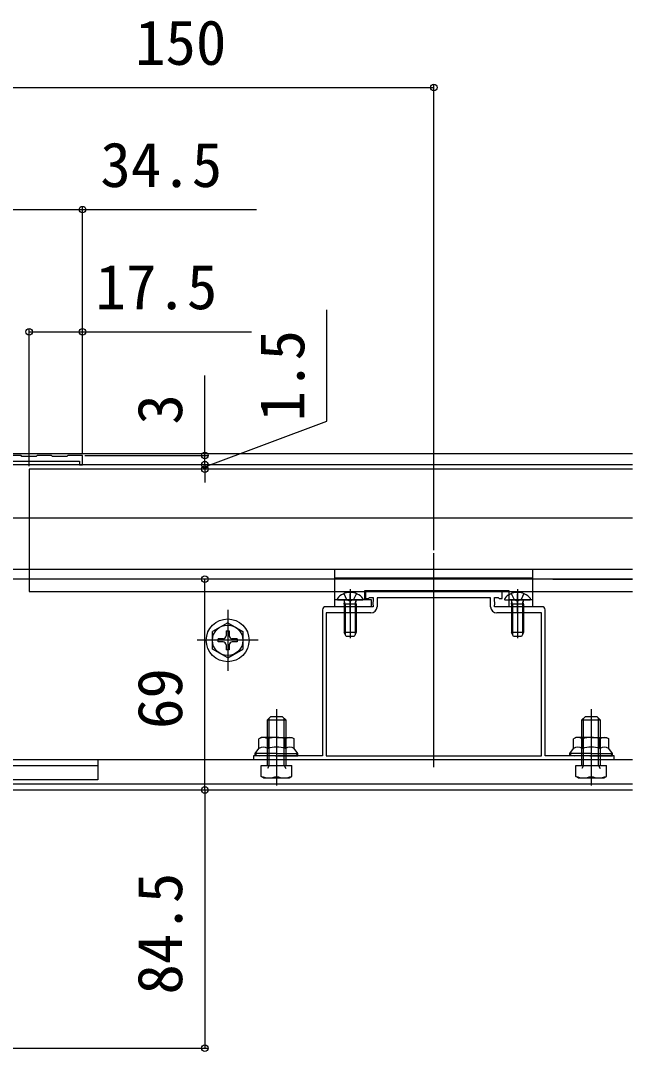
# Model space of a CAD drawing. Units: millimetres, scale not verified. Extents: x -875 to 875, y -1304 to 1297.
# Drawn here: x -465.3 to -265, y 5.7 to 343.2 of the extents above; entities that cross this region are included whole.
import ezdxf
from ezdxf.enums import TextEntityAlignment as Align

# ---------------------------------------------------------------- set-up
doc = ezdxf.new("R2010")
doc.units = ezdxf.units.MM
doc.header["$LTSCALE"] = 8
for name, color, linetype in [('0-2_YKK_11', 7, 'Continuous'), ('0-4_YKK_12', 2, 'Continuous'), ('0-5_YKK_13', 4, 'Continuous'), ('0-6_YKK_D', 6, 'Continuous')]:
    doc.layers.add(name, color=color, linetype=linetype)
doc.styles.add('ＭＳ ゴシック', font='')
doc.styles.get('ＭＳ ゴシック').set_extended_font_data('MS Gothic')

msp = doc.modelspace()

# ---------------------------------------------------------------- linework, layer by layer
at = {"layer": '0-2_YKK_11'}
for points in [[(-472.6, 199.017), (-446, 199.017), (-446, 197.817), (-445, 197.817), (-445, 200.817), (-449.85, 200.817), (-450.15, 200.517), (-454.85, 200.517), (-455.15, 200.817), (-459.85, 200.817), (-460.15, 200.517), (-464.85, 200.517), (-465.15, 200.817), (-469.85, 200.817)], [(-294.6, 151.317), (-310.1, 151.317), (-310.1, 151.793), (-309.988, 152.027), (-309.988, 152.808), (-310.1, 153.042), (-310.1, 154.317), (-308.9, 154.317), (-308.6, 154.017), (-307.6, 154.017), (-307.6, 156.317), (-329.329, 156.317), (-329.521, 156.174), (-330.479, 156.174), (-330.671, 156.317), (-352.4, 156.317), (-352.4, 154.017), (-351.4, 154.017), (-351.1, 154.317), (-349.9, 154.317), (-349.9, 153.042), (-350.013, 152.808), (-350.013, 152.027), (-349.9, 151.793), (-349.9, 151.317), (-365.4, 151.317)], [(-311.4, 151.317), (-311.4, 154.217), (-348.6, 154.217), (-348.6, 151.317)], [(-389, 101.317), (-271, 101.317), (-271, 102.517), (-278.042, 102.517), (-278.225, 102.397), (-278.775, 102.397), (-278.958, 102.517), (-293.6, 102.517), (-293.6, 150.317)], [(-366.4, 150.317), (-366.4, 102.517), (-381.042, 102.517), (-381.225, 102.397), (-381.775, 102.397), (-381.958, 102.517), (-389, 102.517), (-389, 101.317)], [(-365.2, 102.517), (-294.8, 102.517), (-294.8, 149.317), (-309.4, 149.317)], [(-350.6, 149.317), (-365.2, 149.317), (-365.2, 102.517)]]:
    msp.add_lwpolyline(points, dxfattribs=at)
for centre, radius, start, end in [((-365.4, 150.317), 1, 90.00001, 179.99999), ((-350.6, 151.317), 2, 270.00001, 359.99999), ((-309.4, 151.317), 2, 180.00001, 269.99999), ((-294.6, 150.317), 1, 0.00001, 89.99999)]:
    msp.add_arc(centre, radius, start, end, dxfattribs=at)
at = {"layer": '0-4_YKK_12'}
for p, q in [((-265, 201.317), (-479, 201.317)), ((-265, 197.817), (-479, 197.817)), ((-462.5, 196.317), (-462.5, 156.317)), ((-265, 196.317), (-462.5, 196.317)), ((-265, 180.317), (-471.5, 180.317)), ((-330, 98.817), (-330, 168.817)), ((-265, 163.517), (-479, 163.517)), ((-265, 160.317), (-480, 160.317)), ((-291, 160.317), (-265, 160.317)), ((-462.5, 156.317), (-265, 156.317)), ((-397.5, 150.317), (-397.5, 130.317)), ((-387.5, 140.317), (-407.5, 140.317)), ((-480, 101.317), (-265, 101.317)), ((-440, 101.317), (-440, 94.617)), ((-480, 99.317), (-439.988, 99.317)), ((-440, 94.617), (-480, 94.617)), ((-480, 93.317), (-265, 93.317)), ((-480, 91.317), (-265, 91.317))]:
    msp.add_line(p, q, dxfattribs=at)
at = {"layer": '0-5_YKK_13'}
for p, q in [((-297.6, 163.517), (-362.4, 163.517)), ((-362.4, 160.912), (-362.4, 163.517)), ((-297.6, 160.912), (-297.6, 163.517)), ((-362.4, 160.834), (-362.4, 160.912)), ((-362.4, 160.817), (-362.4, 160.834)), ((-362.4, 160.817), (-297.6, 160.817)), ((-362.4, 153.817), (-362.4, 160.817)), ((-297.6, 160.834), (-297.6, 160.912)), ((-297.6, 160.817), (-297.6, 160.834)), ((-297.6, 153.817), (-297.6, 160.817)), ((-359.475, 155.594), (-358.545, 153.729)), ((-357.4, 157.017), (-357.4, 141.054)), ((-357.4, 149.317), (-357.4, 155.517)), ((-355.325, 155.594), (-356.255, 153.729)), ((-352.6, 156.617), (-305.4, 156.617)), ((-352.6, 153.817), (-352.6, 156.617)), ((-305.4, 156.617), (-305.4, 153.817)), ((-304.675, 155.594), (-303.745, 153.729)), ((-302.6, 157.017), (-302.6, 141.054)), ((-302.6, 149.317), (-302.6, 155.517)), ((-300.525, 155.594), (-301.455, 153.729)), ((-362.4, 153.517), (-362.4, 153.817)), ((-350.4, 153.517), (-362.4, 153.517)), ((-362.4, 152.517), (-362.4, 153.517)), ((-362.4, 152.317), (-362.4, 152.517)), ((-361.376, 153.517), (-353.424, 153.517)), ((-359.4, 152.117), (-359.255, 152.93)), ((-355.4, 152.117), (-359.4, 152.117)), ((-359.4, 152.117), (-359.4, 142.917)), ((-359.021, 152.117), (-359.261, 153.132)), ((-359.021, 152.117), (-359.021, 142.159)), ((-358.545, 153.729), (-357.4, 153.12)), ((-356.255, 153.729), (-357.4, 153.12)), ((-355.779, 152.117), (-355.539, 153.132)), ((-355.779, 152.117), (-355.779, 142.159)), ((-355.4, 152.117), (-355.545, 152.93)), ((-355.4, 152.117), (-355.4, 142.917)), ((-352.6, 153.517), (-352.6, 153.817)), ((-350.4, 152.517), (-350.4, 153.517)), ((-350.4, 152.317), (-350.4, 152.517)), ((-350.4, 151.317), (-350.4, 152.317)), ((-306.576, 153.517), (-298.624, 153.517)), ((-305.4, 153.817), (-305.4, 153.517)), ((-305.4, 152.517), (-305.4, 152.317)), ((-305.4, 152.317), (-305.4, 151.317)), ((-304.6, 152.117), (-304.455, 152.93)), ((-300.6, 152.117), (-304.6, 152.117)), ((-304.6, 152.117), (-304.6, 142.917)), ((-304.221, 152.117), (-304.461, 153.132)), ((-304.221, 152.117), (-304.221, 142.159)), ((-303.745, 153.729), (-302.6, 153.12)), ((-301.455, 153.729), (-302.6, 153.12)), ((-300.979, 152.117), (-300.739, 153.132)), ((-300.979, 152.117), (-300.979, 142.159)), ((-300.6, 152.117), (-300.745, 152.93)), ((-300.6, 152.117), (-300.6, 142.917)), ((-297.6, 153.517), (-297.6, 153.817)), ((-297.6, 152.317), (-297.6, 152.517)), ((-297.6, 151.317), (-297.6, 152.317)), ((-297.6, 151.317), (-305.4, 151.317)), ((-397.5, 146.067), (-402.5, 143.18)), ((-397.5, 146.067), (-392.5, 143.18)), ((-402.5, 137.454), (-402.5, 143.18)), ((-398, 143.467), (-398, 141.817)), ((-398, 143.467), (-397, 143.467)), ((-397, 143.467), (-397, 141.817)), ((-392.5, 143.18), (-392.5, 137.454)), ((-355.4, 142.917), (-359.4, 142.917)), ((-358.7, 141.517), (-359.4, 142.917)), ((-355.4, 142.917), (-356.1, 141.517)), ((-300.6, 142.917), (-304.6, 142.917)), ((-303.9, 141.517), (-304.6, 142.917)), ((-300.6, 142.917), (-301.3, 141.517)), ((-399, 140.817), (-400.65, 140.817)), ((-400.65, 139.817), (-400.65, 140.817)), ((-399, 139.817), (-400.65, 139.817)), ((-398, 138.817), (-398, 137.167)), ((-397, 138.817), (-397, 137.167)), ((-394.35, 140.817), (-396, 140.817)), ((-394.35, 139.817), (-396, 139.817)), ((-394.35, 140.817), (-394.35, 139.817)), ((-356.1, 141.517), (-358.7, 141.517)), ((-301.3, 141.517), (-303.9, 141.517)), ((-397.5, 134.567), (-402.5, 137.454)), ((-397, 137.167), (-398, 137.167)), ((-397.5, 134.567), (-392.5, 137.454)), ((-384.5, 114.317), (-383.5, 115.317)), ((-383.96, 99.317), (-383.96, 114.857)), ((-379.5, 115.317), (-383.5, 115.317)), ((-381.5, 117.817), (-381.5, 92.817)), ((-378.5, 114.317), (-379.5, 115.317)), ((-379.04, 99.317), (-379.04, 114.857)), ((-281.5, 114.317), (-280.5, 115.317)), ((-280.96, 99.317), (-280.96, 114.857)), ((-276.5, 115.317), (-280.5, 115.317)), ((-278.5, 117.817), (-278.5, 92.817)), ((-275.5, 114.317), (-276.5, 115.317)), ((-276.04, 99.317), (-276.04, 114.857)), ((-384.5, 114.317), (-378.5, 114.317)), ((-384.5, 99.317), (-384.5, 114.317)), ((-378.5, 114.317), (-378.5, 99.317)), ((-281.5, 114.317), (-275.5, 114.317)), ((-281.5, 99.317), (-281.5, 114.317)), ((-275.5, 114.317), (-275.5, 99.317)), ((-386.5, 108.517), (-387.274, 108.071)), ((-387.274, 104.917), (-387.274, 108.071)), ((-381.5, 108.517), (-386.5, 108.517)), ((-384.387, 104.917), (-384.387, 108.071)), ((-381.5, 108.517), (-376.5, 108.517)), ((-378.613, 104.917), (-378.613, 108.071)), ((-376.5, 108.517), (-375.726, 108.071)), ((-375.726, 104.917), (-375.726, 108.071)), ((-283.5, 108.517), (-284.274, 108.071)), ((-284.274, 104.917), (-284.274, 108.071)), ((-278.5, 108.517), (-283.5, 108.517)), ((-281.387, 104.917), (-281.387, 108.071)), ((-278.5, 108.517), (-273.5, 108.517)), ((-275.613, 104.917), (-275.613, 108.071)), ((-273.5, 108.517), (-272.726, 108.071)), ((-272.726, 104.917), (-272.726, 108.071)), ((-388.5, 102.517), (-388.5, 103.317)), ((-381.5, 102.517), (-388.5, 102.517)), ((-381.5, 102.517), (-374.5, 102.517)), ((-374.5, 102.517), (-374.5, 103.317)), ((-285.5, 102.517), (-285.5, 103.317)), ((-278.5, 102.517), (-285.5, 102.517)), ((-278.5, 102.517), (-271.5, 102.517)), ((-271.5, 102.517), (-271.5, 103.317)), ((-386.5, 99.317), (-376.5, 99.317)), ((-386.5, 95.767), (-386.5, 99.317)), ((-384.5, 99.317), (-378.5, 99.317)), ((-383.96, 99.317), (-384.5, 98.382)), ((-381.5, 99.317), (-381.5, 95.764)), ((-379.04, 99.317), (-378.5, 98.382)), ((-376.5, 95.767), (-376.5, 99.317)), ((-283.5, 99.317), (-273.5, 99.317)), ((-283.5, 95.767), (-283.5, 99.317)), ((-281.5, 99.317), (-275.5, 99.317)), ((-280.96, 99.317), (-281.5, 98.382)), ((-278.5, 99.317), (-278.5, 95.764)), ((-276.04, 99.317), (-275.5, 98.382)), ((-273.5, 95.767), (-273.5, 99.317)), ((-385.726, 95.321), (-386.5, 95.767)), ((-385.721, 95.317), (-377.279, 95.317)), ((-377.274, 95.321), (-376.5, 95.767)), ((-282.726, 95.321), (-283.5, 95.767)), ((-282.721, 95.317), (-274.279, 95.317)), ((-274.274, 95.321), (-273.5, 95.767))]:
    msp.add_line(p, q, dxfattribs=at)
for points in [[(-350.4, 151.317), (-362.4, 151.317), (-362.4, 152.317)], [(-297.6, 152.517), (-297.6, 153.517), (-305.4, 153.517), (-305.4, 152.517)], [(-381.5, 103.317), (-388.5, 103.317), (-387.274, 104.917)], [(-381.5, 103.317), (-374.5, 103.317), (-375.726, 104.917)], [(-278.5, 103.317), (-285.5, 103.317), (-284.274, 104.917)], [(-278.5, 103.317), (-271.5, 103.317), (-272.726, 104.917)]]:
    msp.add_lwpolyline(points, dxfattribs=at)
for radius in [7, 5]:
    msp.add_circle((-397.5, 140.317), radius, dxfattribs=at)
for centre, radius, start, end in [((-357.4, 150.717), 5.3, 37.71409, 142.28591), ((-302.6, 150.717), 5.3, 37.71409, 142.28591), ((-361.376, 153.792), 0.274, 142.28591, 270), ((-359.748, 153.017), 0.5, 349.90904, 90), ((-355.052, 153.017), 0.5, 90, 190.09096), ((-353.424, 153.792), 0.274, 270, 37.71409), ((-306.576, 153.792), 0.274, 142.28591, 270), ((-304.948, 153.017), 0.5, 349.90904, 90), ((-300.252, 153.017), 0.5, 90, 190.09096), ((-298.624, 153.792), 0.274, 270, 37.71409), ((-399, 141.817), 1, 270, 0), ((-396, 141.817), 1, 180, 270), ((-399, 138.817), 1, 0, 90), ((-396, 138.817), 1, 90, 180), ((-385.83, 105.961), 2.556, 55.61575, 124.38425), ((-381.5, 98.964), 9.553, 90, 107.58795), ((-381.5, 98.964), 9.553, 72.41205, 90), ((-377.17, 105.961), 2.556, 55.61575, 124.38425), ((-282.83, 105.961), 2.556, 55.61575, 124.38425), ((-278.5, 98.964), 9.553, 90, 107.58795), ((-278.5, 98.964), 9.553, 72.41205, 90), ((-274.17, 105.961), 2.556, 55.61575, 124.38425), ((-385.83, 102.808), 2.556, 55.61575, 124.38425), ((-381.5, 95.81), 9.553, 90, 107.58795), ((-381.5, 95.81), 9.553, 72.41205, 90), ((-377.17, 102.808), 2.556, 55.61575, 124.38425), ((-282.83, 102.808), 2.556, 55.61575, 124.38425), ((-278.5, 95.81), 9.553, 90, 107.58795), ((-278.5, 95.81), 9.553, 72.41205, 90), ((-274.17, 102.808), 2.556, 55.61575, 124.38425), ((-384, 102.487), 7.169, 249.59205, 290.40795), ((-379, 102.487), 7.169, 249.59205, 290.40795), ((-281, 102.487), 7.169, 249.59205, 290.40795), ((-276, 102.487), 7.169, 249.59205, 290.40795)]:
    msp.add_arc(centre, radius, start, end, dxfattribs=at)
for centre, start_param, end_param in [((-387, 103.317), 6.2831853, 7.8539816), ((-376, 103.317), 1.5707963, 3.1415927), ((-284, 103.317), 6.2831853, 7.8539816), ((-273, 103.317), 1.5707963, 3.1415927)]:
    msp.add_ellipse(centre, major_axis=(-1.5, 0), ratio=0.533333, start_param=start_param, end_param=end_param, dxfattribs=at)
at = {"layer": '0-6_YKK_D'}
for p, q in [((-480, 321.317), (-330, 321.317)), ((-330, 169.817), (-330, 322.317)), ((-445, 201.517), (-445, 282.317)), ((-462.5, 197.317), (-462.5, 242.317)), ((-445, 201.517), (-445, 242.317)), ((-405, 200.817), (-405, 227.008)), ((-444.3, 200.817), (-404, 200.817)), ((-405, 197.817), (-405, 202.117)), ((-405, 197.817), (-405, 200.817)), ((-405, 197.817), (-405, 193.517)), ((-405, 197.817), (-405, 196.317)), ((-405, 197.817), (-405, 196.317)), ((-405, 196.317), (-405, 192.017)), ((-405, 91.317), (-405, 160.317)), ((-405, 91.317), (-405, 6.817)), ((-479.5, 6.817), (-404, 6.817))]:
    msp.add_line(p, q, dxfattribs=at)
for points in [[(-479.5, 281.317), (-445, 281.317), (-388.109, 281.317)], [(-405, 197.067), (-365, 212.057), (-365, 248.512)], [(-462.5, 241.317), (-445, 241.317), (-389.7, 241.317)]]:
    msp.add_lwpolyline(points, dxfattribs=at)
for centre in [(-330, 321.317), (-445, 281.317), (-462.5, 241.317), (-445, 241.317), (-405, 200.817), (-405, 197.817), (-405, 197.817), (-405, 196.317), (-405, 160.317), (-405, 91.317), (-405, 91.317), (-405, 6.817)]:
    msp.add_circle(centre, 1.075, dxfattribs=at)

# ---------------------------------------------------------------- texts
at = {"layer": '0-6_YKK_D', "style": 'ＭＳ ゴシック'}
for s, p in [('150', (-427.841, 324.317)), ('34.5', (-439.177, 284.317)), ('17.5', (-440.768, 244.317))]:
    msp.add_text(s, height=14.66, dxfattribs=at).set_placement(p, align=Align.BOTTOM_LEFT)
for s, p in [('1.5', (-368, 211.989)), ('3', (-408, 210.94)), ('69', (-408, 111.272)), ('84.5', (-408, 24.351))]:
    msp.add_text(s, height=14.66, rotation=90, dxfattribs=at).set_placement(p, align=Align.BOTTOM_LEFT)

doc.saveas('drawing.dxf')
